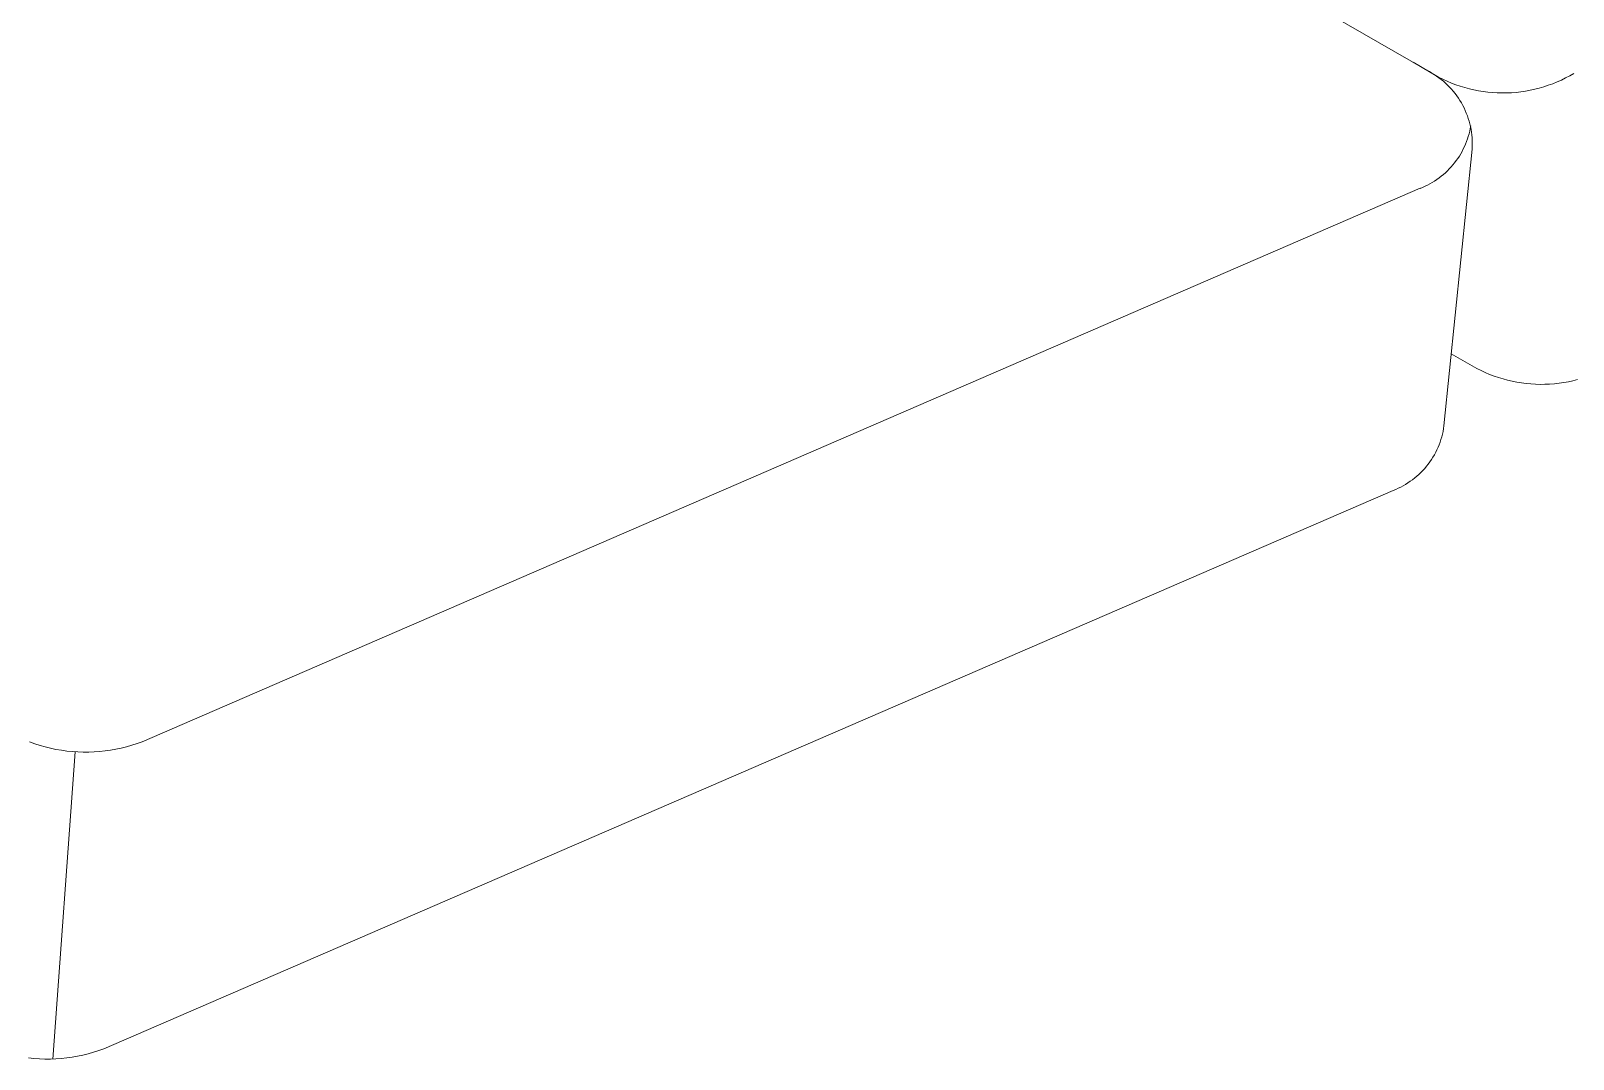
# Model space of a CAD drawing. Header units: inches. Extents: x -7 to 144, y -3 to 95.
# Drawn here: x 128.36 to 133.65, y 60.27 to 63.79 of the extents above; entities that cross this region are included whole.
import ezdxf

# ---------------------------------------------------------------- set-up
doc = ezdxf.new("R2010")
doc.units = ezdxf.units.IN
doc.layers.add('ZANO_R', color=7, linetype='Continuous', lineweight=0)

msp = doc.modelspace()

# ---------------------------------------------------------------- linework, layer by layer
at = {"layer": 'ZANO_R'}
for p, q in [((125.075, 68.32072), (133.14826, 63.65962)), ((133.18847, 63.63647), (133.10098, 63.68699)), ((133.14826, 63.65962), (133.15686, 63.65512)), ((133.15686, 63.65512), (133.1653, 63.65032)), ((133.1653, 63.65032), (133.17357, 63.64524)), ((133.17357, 63.64524), (133.18166, 63.63988)), ((133.18166, 63.63988), (133.18956, 63.63424)), ((133.2029, 63.62919), (133.18847, 63.63647)), ((133.18956, 63.63424), (133.19727, 63.62833)), ((133.19727, 63.62833), (133.20476, 63.62217)), ((133.21757, 63.62241), (133.2029, 63.62919)), ((133.20476, 63.62217), (133.21204, 63.61574)), ((133.21204, 63.61574), (133.21909, 63.60908)), ((133.23246, 63.61612), (133.21757, 63.62241)), ((133.21909, 63.60908), (133.22591, 63.60217)), ((133.24755, 63.61035), (133.23246, 63.61612)), ((133.26283, 63.6051), (133.24755, 63.61035)), ((133.56454, 63.60818), (133.54918, 63.60314)), ((133.57971, 63.61374), (133.56454, 63.60818)), ((133.59468, 63.61982), (133.57971, 63.61374)), ((133.60944, 63.6264), (133.59468, 63.61982)), ((133.62397, 63.63348), (133.60944, 63.6264)), ((133.63824, 63.64106), (133.62397, 63.63348)), ((133.65225, 63.64911), (133.63824, 63.64106)), ((133.22591, 63.60217), (133.23249, 63.59503)), ((133.23249, 63.59503), (133.23882, 63.58767)), ((133.23882, 63.58767), (133.24489, 63.5801)), ((133.24489, 63.5801), (133.2507, 63.57233)), ((133.2507, 63.57233), (133.25624, 63.56435)), ((133.25624, 63.56435), (133.2615, 63.5562)), ((133.2615, 63.5562), (133.26648, 63.54786)), ((133.27829, 63.60038), (133.26283, 63.6051)), ((133.29389, 63.59618), (133.27829, 63.60038)), ((133.30963, 63.59252), (133.29389, 63.59618)), ((133.32549, 63.58939), (133.30963, 63.59252)), ((133.34144, 63.58681), (133.32549, 63.58939)), ((133.35747, 63.58478), (133.34144, 63.58681)), ((133.37357, 63.58329), (133.35747, 63.58478)), ((133.3897, 63.58235), (133.37357, 63.58329)), ((133.40586, 63.58196), (133.3897, 63.58235)), ((133.42202, 63.58213), (133.40586, 63.58196)), ((133.43816, 63.58284), (133.42202, 63.58213)), ((133.45427, 63.58411), (133.43816, 63.58284)), ((133.47033, 63.58593), (133.45427, 63.58411)), ((133.48632, 63.58829), (133.47033, 63.58593)), ((133.50221, 63.59119), (133.48632, 63.58829)), ((133.518, 63.59464), (133.50221, 63.59119)), ((133.53366, 63.59862), (133.518, 63.59464)), ((133.54918, 63.60314), (133.53366, 63.59862)), ((133.26648, 63.54786), (133.27117, 63.53936)), ((133.27117, 63.53936), (133.27556, 63.53071)), ((133.27556, 63.53071), (133.27965, 63.52191)), ((133.27965, 63.52191), (133.28344, 63.51297)), ((133.28344, 63.51297), (133.28692, 63.50391)), ((133.28692, 63.50391), (133.29008, 63.49473)), ((133.29008, 63.49473), (133.29293, 63.48545)), ((133.29496, 63.45124), (133.29275, 63.44218)), ((133.29293, 63.48545), (133.29545, 63.47608)), ((133.29687, 63.46037), (133.29496, 63.45124)), ((133.29545, 63.47608), (133.29766, 63.46663)), ((133.29846, 63.46955), (133.29687, 63.46037)), ((133.29766, 63.46663), (133.29953, 63.45711)), ((133.29953, 63.45711), (133.30108, 63.44752)), ((133.27717, 63.39829), (133.27318, 63.38986)), ((133.28088, 63.40685), (133.27717, 63.39829)), ((133.28429, 63.41552), (133.28088, 63.40685)), ((133.28741, 63.42431), (133.28429, 63.41552)), ((133.29023, 63.4332), (133.28741, 63.42431)), ((133.29275, 63.44218), (133.29023, 63.4332)), ((133.30108, 63.44752), (133.3023, 63.43789)), ((133.3023, 63.43789), (133.30318, 63.42823)), ((133.30318, 63.42823), (133.30374, 63.41854)), ((133.30384, 63.39913), (133.30339, 63.38943)), ((133.30374, 63.41854), (133.30396, 63.40883)), ((133.30396, 63.40883), (133.30384, 63.39913)), ((133.30339, 63.38943), (133.20673, 62.4405)), ((133.24906, 63.35002), (133.24345, 63.34258)), ((133.25442, 63.35765), (133.24906, 63.35002)), ((133.25951, 63.36546), (133.25442, 63.35765)), ((133.26434, 63.37344), (133.25951, 63.36546)), ((133.2689, 63.38158), (133.26434, 63.37344)), ((133.27318, 63.38986), (133.2689, 63.38158)), ((133.19758, 63.29634), (133.19017, 63.29067)), ((133.20478, 63.30226), (133.19758, 63.29634)), ((133.21178, 63.30842), (133.20478, 63.30226)), ((133.21857, 63.31482), (133.21178, 63.30842)), ((133.22514, 63.32144), (133.21857, 63.31482)), ((133.23148, 63.32827), (133.22514, 63.32144)), ((133.23758, 63.33532), (133.23148, 63.32827)), ((133.24345, 63.34258), (133.23758, 63.33532)), ((133.12552, 63.25517), (128.7439, 61.35772)), ((133.1336, 63.25841), (133.12495, 63.25492)), ((133.14213, 63.26218), (133.1336, 63.25841)), ((133.15052, 63.26624), (133.14213, 63.26218)), ((133.15878, 63.27059), (133.15052, 63.26624)), ((133.16688, 63.27521), (133.15878, 63.27059)), ((133.17482, 63.2801), (133.16688, 63.27521)), ((133.18258, 63.28525), (133.17482, 63.2801)), ((133.19017, 63.29067), (133.18258, 63.28525)), ((133.31943, 62.63743), (133.23194, 62.68795)), ((133.33386, 62.63015), (133.31943, 62.63743)), ((133.34853, 62.62336), (133.33386, 62.63015)), ((133.36342, 62.61708), (133.34853, 62.62336)), ((133.37851, 62.61131), (133.36342, 62.61708)), ((133.3938, 62.60606), (133.37851, 62.61131)), ((133.40925, 62.60133), (133.3938, 62.60606)), ((133.42486, 62.59713), (133.40925, 62.60133)), ((133.4406, 62.59347), (133.42486, 62.59713)), ((133.45645, 62.59035), (133.4406, 62.59347)), ((133.4724, 62.58777), (133.45645, 62.59035)), ((133.48844, 62.58573), (133.4724, 62.58777)), ((133.50453, 62.58424), (133.48844, 62.58573)), ((133.52066, 62.58331), (133.50453, 62.58424)), ((133.53682, 62.58292), (133.52066, 62.58331)), ((133.55298, 62.58308), (133.53682, 62.58292)), ((133.56912, 62.5838), (133.55298, 62.58308)), ((133.58523, 62.58507), (133.56912, 62.5838)), ((133.60129, 62.58688), (133.58523, 62.58507)), ((133.61728, 62.58924), (133.60129, 62.58688)), ((133.63318, 62.59215), (133.61728, 62.58924)), ((133.64896, 62.59559), (133.63318, 62.59215)), ((133.66463, 62.59958), (133.64896, 62.59559)), ((133.19655, 62.39398), (133.19355, 62.38492)), ((133.19923, 62.40313), (133.19655, 62.39398)), ((133.20159, 62.41237), (133.19923, 62.40313)), ((133.20363, 62.42168), (133.20159, 62.41237)), ((133.20535, 62.43106), (133.20363, 62.42168)), ((133.20673, 62.4405), (133.20535, 62.43106)), ((133.17396, 62.34152), (133.16915, 62.33329)), ((133.17848, 62.34992), (133.17396, 62.34152)), ((133.1827, 62.35847), (133.17848, 62.34992)), ((133.18663, 62.36716), (133.1827, 62.35847)), ((133.19024, 62.37598), (133.18663, 62.36716)), ((133.19355, 62.38492), (133.19024, 62.37598)), ((133.13459, 62.28782), (133.12794, 62.28099)), ((133.14099, 62.29488), (133.13459, 62.28782)), ((133.14715, 62.30216), (133.14099, 62.29488)), ((133.15306, 62.30965), (133.14715, 62.30216)), ((133.15869, 62.31734), (133.15306, 62.30965)), ((133.16406, 62.32522), (133.15869, 62.31734)), ((133.16915, 62.33329), (133.16406, 62.32522)), ((133.06706, 62.23542), (133.05863, 62.23096)), ((133.07533, 62.24016), (133.06706, 62.23542)), ((133.08343, 62.24519), (133.07533, 62.24016)), ((133.09135, 62.2505), (133.08343, 62.24519)), ((133.09908, 62.25608), (133.09135, 62.2505)), ((133.10662, 62.26193), (133.09908, 62.25608)), ((133.11394, 62.26803), (133.10662, 62.26193)), ((133.12105, 62.27439), (133.11394, 62.26803)), ((133.12794, 62.28099), (133.12105, 62.27439)), ((133.03248, 62.21939), (128.61264, 60.30539)), ((133.04133, 62.22294), (133.03248, 62.21939)), ((133.05005, 62.2268), (133.04133, 62.22294)), ((133.05863, 62.23096), (133.05005, 62.2268)), ((128.37582, 61.35074), (128.35814, 61.35708)), ((128.3937, 61.34502), (128.37582, 61.35074)), ((128.41177, 61.33992), (128.3937, 61.34502)), ((128.43001, 61.33544), (128.41177, 61.33992)), ((128.44839, 61.3316), (128.43001, 61.33544)), ((128.6721, 61.33584), (128.65373, 61.33194)), ((128.69033, 61.34038), (128.6721, 61.33584)), ((128.70838, 61.34554), (128.69033, 61.34038)), ((128.72625, 61.35132), (128.70838, 61.34554)), ((128.7439, 61.35772), (128.72625, 61.35132)), ((128.51369, 61.32322), (128.43738, 60.26951)), ((128.4669, 61.3284), (128.44839, 61.3316)), ((128.4855, 61.32584), (128.4669, 61.3284)), ((128.50418, 61.32392), (128.4855, 61.32584)), ((128.52292, 61.32266), (128.50418, 61.32392)), ((128.54169, 61.32204), (128.52292, 61.32266)), ((128.56047, 61.32207), (128.54169, 61.32204)), ((128.57924, 61.32275), (128.56047, 61.32207)), ((128.59797, 61.32408), (128.57924, 61.32275)), ((128.61664, 61.32605), (128.59797, 61.32408)), ((128.63524, 61.32868), (128.61664, 61.32605)), ((128.65373, 61.33194), (128.63524, 61.32868)), ((128.52247, 60.27961), (128.50398, 60.27635)), ((128.54084, 60.28351), (128.52247, 60.27961)), ((128.55906, 60.28805), (128.54084, 60.28351)), ((128.57712, 60.29321), (128.55906, 60.28805)), ((128.59499, 60.29899), (128.57712, 60.29321)), ((128.61264, 60.30539), (128.59499, 60.29899)), ((128.37292, 60.27159), (128.35424, 60.27351)), ((128.39166, 60.27032), (128.37292, 60.27159)), ((128.41043, 60.26971), (128.39166, 60.27032)), ((128.42921, 60.26974), (128.41043, 60.26971)), ((128.44797, 60.27042), (128.42921, 60.26974)), ((128.46671, 60.27175), (128.44797, 60.27042)), ((128.48538, 60.27372), (128.46671, 60.27175)), ((128.50398, 60.27635), (128.48538, 60.27372))]:
    msp.add_line(p, q, dxfattribs=at)

doc.saveas('drawing.dxf')
